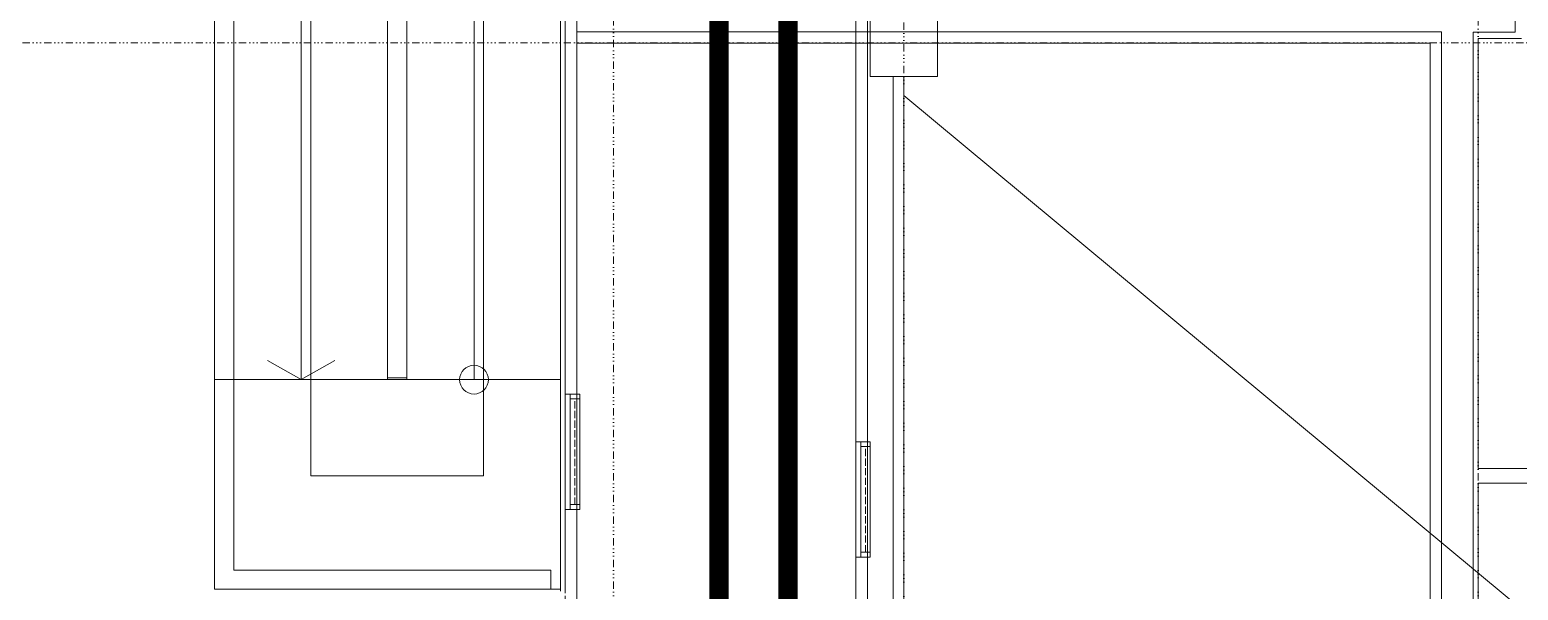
# Model space of a CAD drawing. Extents: x -168053 to 290600, y -560063 to 131745.
# Drawn here: x -9098 to 6394, y 54305 to 60134 of the extents above; entities that cross this region are included whole.
import ezdxf

# ---------------------------------------------------------------- set-up
doc = ezdxf.new("R2010")
doc.units = 0
doc.header["$LTSCALE"] = 250
for name, pattern in [('H12PL1$0$HIDDEN', [0.4, 0.3, -0.1]), ('H12PL1$0$JJP_三點線', [0.9, 0.3, -0.15, 0, -0.15, 0, -0.15, 0, -0.15]), ('H12PL1$0$JJP_虛線(退縮線、投影線、地下室範圍、非屬本工程、圖面分區)', [0.45, 0.3, -0.15]), ('H12PL25$0$HIDDEN', [0.4, 0.3, -0.1]), ('H12PL25$0$JJP_三點線', [0.9, 0.3, -0.15, 0, -0.15, 0, -0.15, 0, -0.15]), ('H12PL25$0$JJP_虛線(退縮線、投影線、地下室範圍、非屬本工程、圖面分區)', [0.45, 0.3, -0.15])]:
    doc.linetypes.add(name, pattern=pattern)
for name, color, linetype in [('H12PL1$0$A-WALL-EX', 252, 'Continuous'), ('H12PL1$0$A-WALL-IN', 252, 'Continuous'), ('H12PL1$0$L10_14_HYOKI', 252, 'Continuous'), ('H12PL1$0$L10_14_SIAGE1', 252, 'Continuous'), ('H12PL1$0$L10_14_SIAGE2', 252, 'Continuous'), ('H12PL1$0$L10_14_SUGATA3', 252, 'Continuous'), ('H12PL1$0$L10_14_SUGATA4', 252, 'Continuous'), ('H12PL1$0$S-GRID', 252, 'Continuous'), ('H12PL1$0$S-SLAB-SHOW', 252, 'Continuous'), ('H12PL1$0$Window', 252, 'Continuous'), ('H12PL25$0$A-OBJE-2D', 252, 'Continuous'), ('H12PL25$0$A-WALL-EX', 252, 'Continuous'), ('H12PL25$0$A-WALL-IN', 252, 'Continuous'), ('H12PL25$0$S-COL', 252, 'Continuous'), ('H12PL25$0$S-GRID', 252, 'Continuous'), ('H12PL25$0$Window', 252, 'Continuous'), ('XFM2P25-200K$0$M-PIPE-CHWR13', 94, 'Continuous'), ('XFM2P25-200K$0$M-PIPE-CHWS12', 130, 'Continuous')]:
    doc.layers.add(name, color=color, linetype=linetype)

# ---------------------------------------------------------------- blocks, each defined once
blk = doc.blocks.new('XFM2P25-200K')
at = {"layer": 'XFM2P25-200K$0$M-PIPE-CHWR13', "const_width": 200}
blk.add_lwpolyline([(-1925, 38156), (-1925, 84176), (20138, 84176)], dxfattribs=at)
at = {"layer": 'XFM2P25-200K$0$M-PIPE-CHWS12', "const_width": 200}
blk.add_lwpolyline([(-1207, 38112), (-1207, 83458), (20083, 83458)], dxfattribs=at)
blk = doc.blocks.new('H12PL25')
at = {"layer": 'H12PL25$0$A-OBJE-2D', "lineweight": 0}
blk.add_line((13685, 48075), (0, 59450), dxfattribs=at)
at = {"layer": 'H12PL25$0$A-WALL-EX', "linetype": 'H12PL25$0$JJP_虛線(退縮線、投影線、地下室範圍、非屬本工程、圖面分區)', "lineweight": 0}
blk.add_line((-500, 82879.97), (-500, -2529.97), dxfattribs=at)
at = {"layer": 'H12PL25$0$A-WALL-EX', "lineweight": 0}
for p, q in [((-500, 55850), (-380, 55850)), ((-500, 55850), (-500, 54650)), ((-380, 54650), (-380, 55850)), ((-500, 54650), (-380, 54650))]:
    blk.add_line(p, q, dxfattribs=at)
at = {"layer": 'H12PL25$0$A-WALL-EX', "linetype": 'H12PL25$0$JJP_虛線(退縮線、投影線、地下室範圍、非屬本工程、圖面分區)', "lineweight": 0, "flags": 128}
for points in [[(-500.03, 83000), (-500.03, -2650)], [(-380, -2529.97), (-380, 82879.97)]]:
    blk.add_lwpolyline(points, dxfattribs=at)
at = {"layer": 'H12PL25$0$A-WALL-EX', "lineweight": 0, "flags": 128}
for points in [[(-500, 64950), (-500, 55850)], [(-380, 55850), (-380, 64950)], [(-500, 54650), (-500, 48050)], [(-380, 48050), (-380, 54650)]]:
    blk.add_lwpolyline(points, dxfattribs=at)
at = {"layer": 'H12PL25$0$A-WALL-IN', "lineweight": 0, "flags": 128}
for points in [[(-112.5, 59650), (-112.5, 45350)], [(0, 48075), (0, 59650)]]:
    blk.add_lwpolyline(points, dxfattribs=at)
at = {"layer": 'H12PL25$0$S-COL', "lineweight": 0, "flags": 128}
blk.add_lwpolyline([(-350, 59650), (350, 59650), (350, 60350), (-350, 60350)], close=True, dxfattribs=at)
at = {"layer": 'H12PL25$0$S-GRID', "linetype": 'H12PL25$0$JJP_三點線', "lineweight": 0}
for p, q in [((0, 128250), (0, -28000)), ((-29000, 60000), (289600, 60000))]:
    blk.add_line(p, q, dxfattribs=at)
at = {"layer": 'H12PL25$0$Window', "lineweight": 0}
for p, q in [((-450, 55850), (-350, 55850)), ((-450, 55850), (-450, 55800)), ((-450, 54700), (-450, 55800)), ((-450, 55800), (-350, 55800)), ((-350, 55850), (-350, 55800)), ((-350, 54700), (-350, 55800)), ((-450, 54700), (-350, 54700)), ((-450, 54650), (-450, 54700)), ((-350, 54650), (-350, 54700)), ((-450, 54650), (-350, 54650))]:
    blk.add_line(p, q, dxfattribs=at)
at = {"layer": 'H12PL25$0$Window', "linetype": 'H12PL25$0$HIDDEN', "lineweight": 0}
blk.add_line((-400, 54700), (-400, 55800), dxfattribs=at)
blk = doc.blocks.new('H12PL1')
at = {"layer": 'H12PL1$0$A-WALL-EX', "linetype": 'H12PL1$0$JJP_虛線(退縮線、投影線、地下室範圍、非屬本工程、圖面分區)', "lineweight": 0}
blk.add_line((-500, 82879.97), (-500, -2529.97), dxfattribs=at)
at = {"layer": 'H12PL1$0$A-WALL-EX', "lineweight": 0}
for p, q in [((-500, 55850), (-380, 55850)), ((-500, 55850), (-500, 54650)), ((-380, 54650), (-380, 55850)), ((-500, 54650), (-380, 54650))]:
    blk.add_line(p, q, dxfattribs=at)
at = {"layer": 'H12PL1$0$A-WALL-EX', "linetype": 'H12PL1$0$JJP_虛線(退縮線、投影線、地下室範圍、非屬本工程、圖面分區)', "lineweight": 0, "flags": 128}
for points in [[(-500.03, 83000), (-500.03, -2650)], [(-380, -2529.97), (-380, 82879.97)]]:
    blk.add_lwpolyline(points, dxfattribs=at)
at = {"layer": 'H12PL1$0$A-WALL-EX', "lineweight": 0, "flags": 128}
for points in [[(-500, 64950), (-500, 55850)], [(-380, 55850), (-380, 64950)], [(8499.5, 59619.5), (-380.5, 59619.5)], [(-380.5, 59499.5), (-380.5, 59619.5)], [(-380.5, 59499.5), (8499.5, 59499.5)], [(8619.5, 59619.5), (8499.5, 59619.5)], [(8499.5, 59499.5), (8499.5, 30500.5)], [(8619.5, 30500.5), (8619.5, 59619.5)], [(-500, 54650), (-500, 53800)], [(-380, 53800), (-380, 54650)]]:
    blk.add_lwpolyline(points, dxfattribs=at)
at = {"layer": 'H12PL1$0$A-WALL-IN', "lineweight": 0, "flags": 128}
for points in [[(9385, 60450), (9385, 59615)], [(8950, 59615), (8950, 59550)], [(9385, 59615), (8950, 59615)], [(8950, 59550), (8950, 45450)], [(9000, 59550), (9450, 59550)], [(9000, 55075), (9000, 59550)], [(13685, 55075), (9000, 55075)], [(9000, 45500), (9000, 54925)], [(9000, 54925), (13685, 54925)]]:
    blk.add_lwpolyline(points, dxfattribs=at)
at = {"layer": 'H12PL1$0$L10_14_HYOKI', "lineweight": 0, "flags": 128}
blk.add_lwpolyline([(-1350, 64900), (-1350, 55000), (-3150, 55000), (-3150, 64900)], dxfattribs=at)
at = {"layer": 'H12PL1$0$L10_14_SIAGE1', "lineweight": 0, "flags": 128}
blk.add_lwpolyline([(-500, 53848.8), (-501.2, 53848.8), (-501.2, 53899.6)], dxfattribs=at)
at = {"layer": 'H12PL1$0$L10_14_SIAGE2', "lineweight": 0, "flags": 128}
for points in [[(-500, 59603.6), (-500, 59628.4)], [(-500, 59554), (-500, 59578.8)], [(-500, 59518.9), (-500, 59504.4), (-500, 59529.2)], [(-500, 59454.8), (-500, 59479.6)], [(-500, 59405.2), (-500, 59430)], [(-500, 59355.6), (-500, 59380.4)], [(-500, 59306), (-500, 59330.8)], [(-500, 59256.4), (-500, 59281.2)], [(-500, 59206.8), (-500, 59231.6)], [(-500, 59157.2), (-500, 59182)], [(-500, 59107.6), (-500, 59132.4)], [(-500, 59058), (-500, 59082.8)], [(-500, 59008.4), (-500, 59033.2)], [(-500, 58958.8), (-500, 58983.6)], [(-500, 58909.2), (-500, 58934)], [(-500, 58859.6), (-500, 58884.4)], [(-500, 58810), (-500, 58834.8)], [(-500, 58760.4), (-500, 58785.2)], [(-500, 58710.8), (-500, 58735.6)], [(-500, 58661.2), (-500, 58686)], [(-500, 58611.6), (-500, 58636.4)], [(-500, 58562), (-500, 58586.8)], [(-500, 58512.4), (-500, 58537.2)], [(-500, 58462.8), (-500, 58487.6)], [(-500, 58413.2), (-500, 58438)], [(-500, 58363.6), (-500, 58388.4)], [(-500, 58314), (-500, 58338.8)], [(-500, 58264.4), (-500, 58289.2)], [(-500, 58214.8), (-500, 58239.6)], [(-500, 58165.2), (-500, 58190)], [(-500, 58115.6), (-500, 58140.4)], [(-500, 58066), (-500, 58090.8)], [(-500, 58016.4), (-500, 58041.2)], [(-500, 57966.8), (-500, 57991.6)], [(-500, 57917.2), (-500, 57942)], [(-500, 57867.6), (-500, 57892.4)], [(-500, 57818), (-500, 57842.8)], [(-500, 57768.4), (-500, 57793.2)], [(-500, 57718.8), (-500, 57743.6)], [(-500, 57669.2), (-500, 57694)], [(-500, 57619.6), (-500, 57644.4)], [(-500, 57570), (-500, 57594.8)], [(-500, 57520.4), (-500, 57545.2)], [(-500, 57470.8), (-500, 57495.6)], [(-500, 57421.2), (-500, 57446)], [(-500, 57371.6), (-500, 57396.4)], [(-500, 57322), (-500, 57346.8)], [(-500, 57272.4), (-500, 57297.2)], [(-500, 57222.8), (-500, 57247.6)], [(-500, 57173.2), (-500, 57198)], [(-500, 57123.6), (-500, 57148.4)], [(-500, 57074), (-500, 57098.8)], [(-500, 57024.4), (-500, 57049.2)], [(-500, 56974.8), (-500, 56999.6)], [(-500, 56925.2), (-500, 56950)], [(-500, 56875.6), (-500, 56900.4)], [(-500, 56826), (-500, 56850.8)], [(-500, 56776.4), (-500, 56801.2)], [(-500, 56726.8), (-500, 56751.6)], [(-500, 56677.2), (-500, 56702)], [(-500, 56627.6), (-500, 56652.4)], [(-500, 56578), (-500, 56602.8)], [(-500, 56528.4), (-500, 56553.2)], [(-500, 56478.8), (-500, 56503.6)], [(-500, 56429.2), (-500, 56454)], [(-500, 56379.6), (-500, 56404.4)], [(-500, 56330), (-500, 56354.8)], [(-500, 56280.4), (-500, 56305.2)], [(-500, 56230.8), (-500, 56255.6)], [(-500, 56181.2), (-500, 56206)], [(-500, 56131.6), (-500, 56156.4)], [(-500, 56082), (-500, 56106.8)], [(-500, 56032.4), (-500, 56057.2)], [(-500, 55982.8), (-500, 56007.6)], [(-500, 55933.2), (-500, 55958)], [(-500, 55883.6), (-500, 55908.4)], [(-500, 55834), (-500, 55858.8)], [(-500, 55784.4), (-500, 55809.2)], [(-500, 55734.8), (-500, 55759.6)], [(-500, 55685.2), (-500, 55710)], [(-500, 55635.6), (-500, 55660.4)], [(-500, 55586), (-500, 55610.8)], [(-500, 55536.4), (-500, 55561.2)], [(-500, 55486.8), (-500, 55511.6)], [(-500, 55437.2), (-500, 55462)], [(-500, 55387.6), (-500, 55412.4)], [(-500, 55338), (-500, 55362.8)], [(-500, 55288.4), (-500, 55313.2)], [(-500, 55238.8), (-500, 55263.6)], [(-500, 55189.2), (-500, 55214)], [(-500, 55139.6), (-500, 55164.4)], [(-500, 55090), (-500, 55114.8)], [(-500, 55040.4), (-500, 55065.2)], [(-500, 54990.8), (-500, 55015.6)], [(-500, 54941.2), (-500, 54966)], [(-500, 54891.6), (-500, 54916.4)], [(-500, 54842), (-500, 54866.8)], [(-500, 54792.4), (-500, 54817.2)], [(-500, 54742.8), (-500, 54767.6)], [(-500, 54693.2), (-500, 54718)], [(-500, 54643.6), (-500, 54668.4)], [(-500, 54594), (-500, 54618.8)], [(-500, 54544.4), (-500, 54569.2)], [(-500, 54494.8), (-500, 54519.6)], [(-500, 54445.2), (-500, 54470)], [(-500, 54395.6), (-500, 54420.4)], [(-500, 54346), (-500, 54370.8)], [(-500, 54296.4), (-500, 54321.2)], [(-500, 54246.8), (-500, 54271.6)], [(-500, 54197.2), (-500, 54222)], [(-500, 54147.6), (-500, 54172.4)], [(-500, 54098), (-500, 54122.8)], [(-500, 54048.4), (-500, 54073.2)], [(-500, 53998.8), (-500, 54023.6)], [(-500, 53949.2), (-500, 53974)], [(-500, 53899.6), (-500, 53924.4)], [(-500, 53864.5), (-500, 53850), (-500, 53874.8)]]:
    blk.add_lwpolyline(points, dxfattribs=at)
at = {"layer": 'H12PL1$0$L10_14_SUGATA3', "lineweight": 0}
for p, q in [((-2350, 56000), (-2350, 69900)), ((-2150, 56020), (-2150, 69900)), ((-4150, 53820), (-4150, 64880)), ((-3950, 54020), (-3950, 64880)), ((-2150, 56020), (-2350, 56020)), ((-2150, 56000), (-2350, 56000)), ((-3950, 54020), (-650, 54020)), ((-650, 54020), (-650, 53820)), ((-550, 53820), (-4150, 53820))]:
    blk.add_line(p, q, dxfattribs=at)
at = {"layer": 'H12PL1$0$L10_14_SUGATA3', "lineweight": 0, "flags": 128}
for points in [[(-2350, 64900), (-2350, 56000), (-3950, 56000), (-3950, 64900)], [(-2350, 64900), (-2350, 56000), (-3950, 56000), (-3950, 64900)], [(-550, 64900), (-550, 56000), (-2150, 56000), (-2150, 64900)]]:
    blk.add_lwpolyline(points, close=True, dxfattribs=at)
at = {"layer": 'H12PL1$0$L10_14_SUGATA4', "lineweight": 0}
blk.add_line((-550, 53800), (-550, 67460), dxfattribs=at)
at = {"layer": 'H12PL1$0$S-GRID', "linetype": 'H12PL1$0$JJP_三點線', "lineweight": 0}
for p, q in [((0, 128250), (0, -28000)), ((9000, 128250), (9000, -28000))]:
    blk.add_line(p, q, dxfattribs=at)
at = {"layer": 'H12PL1$0$S-SLAB-SHOW', "lineweight": 0}
for p, q in [((-4150, 64900), (-4150, 56000)), ((-3950, 64900), (-3950, 56000)), ((-3250, 64900), (-3250, 56000)), ((-2350, 56000), (-2350, 64900)), ((-2350, 64900), (-2350, 56000)), ((-2150, 56000), (-2150, 64900)), ((-1450, 56000), (-1450, 64900)), ((-550, 56000), (-550, 64900)), ((-3250, 56000), (-3600, 56200)), ((-2900, 56200), (-3250, 56000)), ((-2350, 56000), (-4150, 56000)), ((-2350, 56000), (-550, 56000))]:
    blk.add_line(p, q, dxfattribs=at)
at = {"layer": 'H12PL1$0$S-SLAB-SHOW', "lineweight": 0, "flags": 128}
blk.add_lwpolyline([(-1450, 56150, -1), (-1450, 55850, -1)], format="xyb", close=True, dxfattribs=at)
blk.add_lwpolyline([(-4150, 53820), (-550, 53820), (-550, 56000), (-4150, 56000)], close=True, dxfattribs=at)
at = {"layer": 'H12PL1$0$Window', "lineweight": 0}
for p, q in [((-450, 55850), (-350, 55850)), ((-450, 55850), (-450, 55800)), ((-450, 54700), (-450, 55800)), ((-450, 55800), (-350, 55800)), ((-350, 55850), (-350, 55800)), ((-350, 54700), (-350, 55800)), ((-450, 54700), (-350, 54700)), ((-450, 54650), (-450, 54700)), ((-350, 54650), (-350, 54700)), ((-450, 54650), (-350, 54650))]:
    blk.add_line(p, q, dxfattribs=at)
at = {"layer": 'H12PL1$0$Window', "linetype": 'H12PL1$0$HIDDEN', "lineweight": 0}
blk.add_line((-400, 54700), (-400, 55800), dxfattribs=at)

msp = doc.modelspace()

# ---------------------------------------------------------------- block references
msp.add_blockref('XFM2P25-200K', (0, 0))

# ---------------------------------------------------------------- next in the draw order: block references
msp.add_blockref('H12PL25', (0, 0))

# ---------------------------------------------------------------- next in the draw order: block references
msp.add_blockref('H12PL1', (-3024, 495))

doc.saveas('drawing.dxf')
